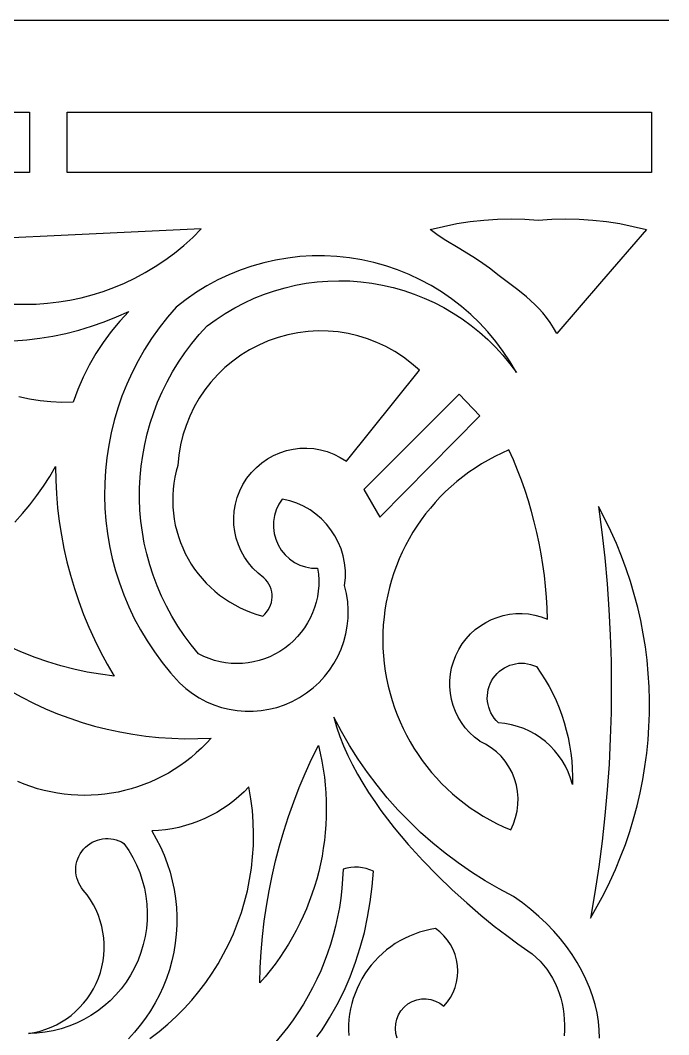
# Model space of a CAD drawing. Header units: millimetres. Extents: x 1813 to 2221, y -1379 to -1272.
# Drawn here: x 1974 to 2017.4, y -1339.8 to -1271.9 of the extents above; entities that cross this region are included whole.
import ezdxf

# ---------------------------------------------------------------- set-up
doc = ezdxf.new("R2010")
doc.units = ezdxf.units.MM
doc.header["$MEASUREMENT"] = 0

msp = doc.modelspace()

# ---------------------------------------------------------------- linework, layer by layer
for points in [[(1813.433594, -1271.888062), (2017.395752, -1271.888062)], [(2009.911377, -1292.865845), (2009.692871, -1292.478638), (2009.463135, -1292.119751), (2009.222412, -1291.786499), (2008.97168, -1291.475952), (2008.71167, -1291.185425), (2008.442627, -1290.911865), (2007.880371, -1290.404785), (2007.290283, -1289.931885), (2006.67749, -1289.470581), (2006.046387, -1288.998169), (2005.402344, -1288.491821), (2004.960938, -1288.158691), (2004.472656, -1287.833008), (2003.417236, -1287.194946), (2002.36084, -1286.557983), (2001.871094, -1286.233887), (2001.427734, -1285.902832), (2002.31543, -1285.682007), (2003.211182, -1285.501343), (2004.113037, -1285.361084), (2005.019775, -1285.261108), (2005.930176, -1285.201782), (2006.842773, -1285.183228), (2007.756348, -1285.205444), (2008.669189, -1285.268555), (2009.582031, -1285.205566), (2010.495361, -1285.18335), (2011.407959, -1285.201904), (2012.318115, -1285.26123), (2013.225098, -1285.360962), (2014.126953, -1285.501221), (2015.022461, -1285.681885), (2015.9104, -1285.902832), (2012.897217, -1289.372314), (2009.911377, -1292.865479)], [(1973.525879, -1290.885864), (1974.287598, -1290.90271), (1975.048828, -1290.884277), (1975.808594, -1290.830811), (1976.565186, -1290.742188), (1977.317383, -1290.618652), (1978.064209, -1290.460205), (1978.804199, -1290.266846), (1979.535645, -1290.038574), (1980.257813, -1289.775635), (1980.968994, -1289.478027), (1981.668213, -1289.145874), (1982.35376, -1288.779053), (1983.024658, -1288.377808), (1983.679199, -1287.942017), (1984.31665, -1287.471924), (1984.935303, -1286.967529), (1985.533691, -1286.428833), (1986.111084, -1285.855957), (1963.561523, -1286.921631)], [(1984.431396, -1291.086548), (1983.843018, -1291.769531), (1983.292969, -1292.473145), (1982.781494, -1293.196167), (1982.308594, -1293.937012), (1981.874268, -1294.694336), (1981.478271, -1295.466797), (1981.12085, -1296.25293), (1980.801758, -1297.051392), (1980.521484, -1297.860718), (1980.279297, -1298.679565), (1980.075684, -1299.50647), (1979.910645, -1300.339966), (1979.783691, -1301.178833), (1979.695557, -1302.021484), (1979.645508, -1302.866699), (1979.633789, -1303.712891), (1979.660645, -1304.558838), (1979.72583, -1305.402954), (1979.829346, -1306.243896), (1979.970947, -1307.080322), (1980.151123, -1307.910767), (1980.369629, -1308.733887), (1980.626221, -1309.548218), (1980.921143, -1310.352417), (1981.254395, -1311.14502), (1981.625977, -1311.924561), (1982.035645, -1312.689819), (1982.483643, -1313.439331), (1982.969971, -1314.171509), (1983.494385, -1314.885254), (1984.056885, -1315.578857), (1984.657715, -1316.251221), (1985.073242, -1316.625488), (1985.512939, -1316.959473), (1985.973877, -1317.25293), (1986.453613, -1317.505371), (1986.949463, -1317.716553), (1987.458252, -1317.88623), (1987.977783, -1318.014038), (1988.505371, -1318.099609), (1989.037842, -1318.142578), (1989.572754, -1318.142578), (1990.107422, -1318.099609), (1990.63916, -1318.012939), (1991.165283, -1317.882446), (1991.683105, -1317.707764), (1992.189697, -1317.488647), (1992.682617, -1317.224731), (1993.1521, -1316.920532), (1993.588623, -1316.582764), (1993.991699, -1316.213623), (1994.360107, -1315.815918), (1994.692627, -1315.39209), (1994.988525, -1314.944458), (1995.246826, -1314.47583), (1995.466309, -1313.988647), (1995.645996, -1313.485474), (1995.784912, -1312.96875), (1995.88208, -1312.44104), (1995.936279, -1311.904907), (1995.946777, -1311.362915), (1995.912598, -1310.817505), (1995.832275, -1310.27124), (1995.705322, -1309.726685), (1995.75415, -1309.215942), (1995.752441, -1308.712036), (1995.702148, -1308.217896), (1995.60498, -1307.736206), (1995.463135, -1307.269897), (1995.278809, -1306.821655), (1995.053711, -1306.394287), (1994.789795, -1305.990601), (1994.489502, -1305.613281), (1994.154541, -1305.265259), (1993.786865, -1304.949219), (1993.388672, -1304.667969), (1992.962158, -1304.424438), (1992.508789, -1304.221191), (1992.030762, -1304.061279), (1991.530518, -1303.947144), (1991.303467, -1304.29126), (1991.130127, -1304.658569), (1991.010986, -1305.042847), (1990.946777, -1305.438354), (1990.937988, -1305.838867), (1990.985352, -1306.238403), (1991.089355, -1306.630981), (1991.250488, -1307.01062), (1991.464111, -1307.363403), (1991.72168, -1307.677368), (1992.018066, -1307.949585), (1992.3479, -1308.176758), (1992.706299, -1308.355835), (1993.087646, -1308.484009), (1993.487061, -1308.557983), (1993.89917, -1308.574829), (1993.949707, -1308.960327), (1993.972656, -1309.344971), (1993.96875, -1309.727417), (1993.938232, -1310.106445), (1993.881592, -1310.480713), (1993.799561, -1310.848999), (1993.692627, -1311.209961), (1993.561279, -1311.562378), (1993.40625, -1311.904907), (1993.227783, -1312.236328), (1993.026367, -1312.55542), (1992.802734, -1312.86084), (1992.557617, -1313.151367), (1992.291016, -1313.425537), (1992.003906, -1313.682373), (1991.696533, -1313.92041), (1991.373047, -1314.136108), (1991.03833, -1314.326782), (1990.693359, -1314.49231), (1990.340088, -1314.632446), (1989.979248, -1314.747192), (1989.612793, -1314.836548), (1989.241699, -1314.900269), (1988.867676, -1314.938477), (1988.491699, -1314.950806), (1988.115479, -1314.937378), (1987.740234, -1314.897949), (1987.367432, -1314.83252), (1986.998291, -1314.741089), (1986.634521, -1314.623291), (1986.2771, -1314.47937), (1985.927734, -1314.30896), (1985.43042, -1313.702026), (1984.966553, -1313.078003), (1984.536377, -1312.437988), (1984.139648, -1311.783447), (1983.776367, -1311.115234), (1983.446533, -1310.434814), (1983.149902, -1309.743408), (1982.886963, -1309.041992), (1982.656982, -1308.331787), (1982.460693, -1307.614258), (1982.297363, -1306.890259), (1982.16748, -1306.161255), (1982.070801, -1305.428223), (1982.00708, -1304.692505), (1981.976807, -1303.955322), (1981.979492, -1303.217651), (1982.015137, -1302.480957), (1982.083984, -1301.746338), (1982.186035, -1301.014893), (1982.320801, -1300.287964), (1982.488525, -1299.566772), (1982.689453, -1298.852295), (1982.923096, -1298.145874), (1983.189453, -1297.44873), (1983.48877, -1296.761963), (1983.821045, -1296.086792), (1984.186035, -1295.424561), (1984.583496, -1294.776245), (1985.013916, -1294.143188), (1985.477051, -1293.526611), (1985.972656, -1292.927612), (1986.500977, -1292.347412), (1987.097412, -1291.910522), (1987.712402, -1291.50647), (1988.344727, -1291.135498), (1988.992676, -1290.798096), (1989.655518, -1290.494385), (1990.331299, -1290.224854), (1991.019043, -1289.989868), (1991.717285, -1289.789795), (1992.424561, -1289.624878), (1993.139893, -1289.495605), (1993.861328, -1289.402222), (1994.588135, -1289.345093), (1995.318604, -1289.324585), (1996.051514, -1289.341064), (1996.7854, -1289.394897), (1997.518799, -1289.48645), (1998.246826, -1289.615356), (1998.963867, -1289.780396), (1999.669189, -1289.980713), (2000.361084, -1290.215698), (2001.038574, -1290.484497), (2001.700684, -1290.786499), (2002.345947, -1291.120972), (2002.973145, -1291.487183), (2003.581299, -1291.884277), (2004.169189, -1292.311646), (2004.735352, -1292.768433), (2005.279053, -1293.254028), (2005.798828, -1293.7677), (2006.293457, -1294.308594), (2006.761719, -1294.876099), (2007.202637, -1295.469482), (2006.779541, -1294.746338), (2006.31958, -1294.051514), (2005.823975, -1293.386353), (2005.294678, -1292.751709), (2004.73291, -1292.148804), (2004.140137, -1291.578735), (2003.518066, -1291.04248), (2002.86792, -1290.541382), (2002.19165, -1290.076416), (2001.490479, -1289.648682), (2000.766113, -1289.259155), (2000.02002, -1288.90918), (1999.253418, -1288.599731), (1998.468262, -1288.332031), (1997.665771, -1288.106934), (1996.847412, -1287.925781), (1996.020508, -1287.790283), (1995.192139, -1287.701416), (1994.363525, -1287.658569), (1993.537109, -1287.661377), (1992.714355, -1287.709351), (1991.897217, -1287.802002), (1991.087402, -1287.938965), (1990.286865, -1288.119629), (1989.497314, -1288.34375), (1988.720703, -1288.610596), (1987.958496, -1288.9198), (1987.212891, -1289.271118), (1986.485596, -1289.663818), (1985.77832, -1290.097534), (1985.093018, -1290.571777), (1984.431396, -1291.086182)], [(1973.54126, -1293.346436), (1974.425293, -1293.279541), (1975.305664, -1293.174316), (1976.180908, -1293.030762), (1977.049805, -1292.849121), (1977.911377, -1292.629272), (1978.763916, -1292.371582), (1979.606445, -1292.07605), (1980.4375, -1291.74292), (1981.255859, -1291.372192), (1980.647949, -1292.036377), (1980.078125, -1292.731201), (1979.547852, -1293.454956), (1979.05835, -1294.205933), (1978.610352, -1294.982544), (1978.205078, -1295.782959), (1977.843506, -1296.605713), (1977.526855, -1297.44873), (1976.7854, -1297.466919), (1976.049316, -1297.439209), (1975.320557, -1297.366577), (1974.601074, -1297.249878), (1973.892334, -1297.089966)], [(2004.742676, -1320.151123), (2004.390137, -1319.877441), (2004.069824, -1319.576782), (2003.782959, -1319.251831), (2003.529541, -1318.905273), (2003.310303, -1318.539795), (2003.126221, -1318.157837), (2002.977539, -1317.762329), (2002.86499, -1317.355713), (2002.789063, -1316.940552), (2002.750488, -1316.519775), (2002.75, -1316.095703), (2002.787842, -1315.671265), (2002.86499, -1315.248901), (2002.981934, -1314.831421), (2003.13916, -1314.421265), (2003.337402, -1314.02124), (2003.572266, -1313.641479), (2003.837158, -1313.291138), (2004.129883, -1312.971191), (2004.447754, -1312.682495), (2004.787842, -1312.425781), (2005.147949, -1312.202026), (2005.525635, -1312.012207), (2005.917969, -1311.857178), (2006.32251, -1311.737671), (2006.736816, -1311.654663), (2007.158447, -1311.609009), (2007.584473, -1311.601685), (2008.012695, -1311.633545), (2008.440186, -1311.705444), (2008.864746, -1311.818237), (2009.283691, -1311.972778), (2009.259521, -1311.240234), (2009.216553, -1310.509399), (2009.155029, -1309.78064), (2009.074951, -1309.054199), (2008.976563, -1308.330566), (2008.859863, -1307.609863), (2008.724854, -1306.8927), (2008.571533, -1306.179321), (2008.400391, -1305.469971), (2008.210938, -1304.765137), (2008.003906, -1304.065186), (2007.778809, -1303.370239), (2007.536133, -1302.680908), (2007.275635, -1301.997437), (2006.997803, -1301.320068), (2006.702148, -1300.649414), (2006.226074, -1300.859497), (2005.760986, -1301.08606), (2005.306885, -1301.328613), (2004.864258, -1301.586792), (2004.43335, -1301.860107), (2004.01416, -1302.148193), (2003.607422, -1302.450562), (2003.213379, -1302.766846), (2002.832031, -1303.096558), (2002.463867, -1303.439331), (2002.109131, -1303.794556), (2001.767822, -1304.162109), (2001.440674, -1304.54126), (2001.12793, -1304.931763), (2000.82959, -1305.33313), (2000.546143, -1305.744873), (2000.277588, -1306.166748), (2000.024658, -1306.598145), (1999.787354, -1307.038696), (1999.566162, -1307.487915), (1999.361084, -1307.945435), (1999.172607, -1308.410889), (1999.000732, -1308.883667), (1998.846191, -1309.363525), (1998.709229, -1309.849854), (1998.5896, -1310.342407), (1998.488037, -1310.840698), (1998.404785, -1311.344238), (1998.340088, -1311.852539), (1998.294189, -1312.365356), (1998.267578, -1312.88208), (1998.26001, -1313.402466), (1998.272217, -1313.922729), (1998.303955, -1314.439209), (1998.354492, -1314.951538), (1998.423828, -1315.459351), (1998.511719, -1315.962036), (1998.61792, -1316.459351), (1998.741943, -1316.950806), (1998.883545, -1317.435913), (1999.04248, -1317.914307), (1999.218506, -1318.38562), (1999.411133, -1318.849243), (1999.620361, -1319.304932), (1999.845703, -1319.752075), (2000.087158, -1320.19043), (2000.343994, -1320.619507), (2000.616211, -1321.03894), (2000.90332, -1321.44812), (2001.205322, -1321.84668), (2001.521729, -1322.234375), (2001.852295, -1322.610474), (2002.196777, -1322.974854), (2002.554932, -1323.326904), (2002.92627, -1323.66626), (2003.310547, -1323.992432), (2003.70752, -1324.305054), (2004.117188, -1324.603638), (2004.538818, -1324.887939), (2004.972168, -1325.157227), (2005.417236, -1325.411377), (2005.873535, -1325.64978), (2006.34082, -1325.871948), (2006.818848, -1326.077637), (2007.00708, -1325.674683), (2007.151123, -1325.257813), (2007.251221, -1324.830322), (2007.306396, -1324.395996), (2007.317139, -1323.958252), (2007.282715, -1323.52063), (2007.203125, -1323.08667), (2007.077881, -1322.659912), (2006.909424, -1322.248535), (2006.700928, -1321.859863), (2006.45459, -1321.496704), (2006.173096, -1321.161377), (2005.858643, -1320.856567), (2005.513672, -1320.584839), (2005.140869, -1320.348877), (2004.742432, -1320.151123)], [(1976.358154, -1301.749023), (1976.372559, -1302.67627), (1976.418457, -1303.600586), (1976.496094, -1304.52124), (1976.60498, -1305.437256), (1976.745117, -1306.348022), (1976.91626, -1307.252563), (1977.11792, -1308.150269), (1977.350098, -1309.040283), (1977.612549, -1309.921875), (1977.905029, -1310.794189), (1978.227295, -1311.656616), (1978.579346, -1312.508057), (1978.960693, -1313.348022), (1979.371338, -1314.175537), (1979.811035, -1314.98999), (1980.279541, -1315.790527), (1979.373291, -1315.671997), (1978.475098, -1315.517212), (1977.586182, -1315.326416), (1976.707764, -1315.10022), (1975.840332, -1314.839111), (1974.985352, -1314.543457), (1974.143555, -1314.213867), (1973.315918, -1313.850586)], [(1973.636719, -1305.477539), (1974.152588, -1304.909058), (1974.644531, -1304.318359), (1975.111816, -1303.706299), (1975.553467, -1303.073608), (1975.968994, -1302.420776), (1976.357666, -1301.748535)], [(2012.686523, -1304.448242), (2012.915527, -1306.165039), (2013.109375, -1307.884888), (2013.268311, -1309.6073), (2013.39209, -1311.331665), (2013.480957, -1313.057495), (2013.534912, -1314.78418), (2013.553955, -1316.511353), (2013.538086, -1318.238403), (2013.487061, -1319.964722), (2013.401123, -1321.689819), (2013.280273, -1323.413208), (2013.124756, -1325.134277), (2012.934082, -1326.852539), (2012.708496, -1328.567505), (2012.448242, -1330.278687), (2012.152832, -1331.985352), (2012.61499, -1331.189575), (2013.048584, -1330.382324), (2013.453369, -1329.564331), (2013.82959, -1328.73645), (2014.177246, -1327.899292), (2014.496094, -1327.053711), (2014.786377, -1326.200195), (2015.048096, -1325.339722), (2015.281006, -1324.4729), (2015.485107, -1323.600464), (2015.660645, -1322.723022), (2015.807373, -1321.841553), (2015.925293, -1320.956543), (2016.014404, -1320.068726), (2016.074951, -1319.179077), (2016.106445, -1318.287964), (2016.109375, -1317.396484), (2016.083252, -1316.505005), (2016.028564, -1315.614502), (2015.944824, -1314.725586), (2015.832275, -1313.838989), (2015.690674, -1312.955566), (2015.520508, -1312.075806), (2015.321289, -1311.200562), (2015.093018, -1310.330566), (2014.836182, -1309.466553), (2014.550049, -1308.609131), (2014.235107, -1307.759155), (2013.891113, -1306.917358), (2013.518311, -1306.084351), (2013.116211, -1305.260864), (2012.685303, -1304.447754)], [(2008.547363, -1315.15625), (2008.846924, -1315.591431), (2009.127197, -1316.037354), (2009.388428, -1316.493164), (2009.630371, -1316.958252), (2009.852783, -1317.432129), (2010.055176, -1317.914063), (2010.237793, -1318.403564), (2010.400146, -1318.89978), (2010.542236, -1319.402344), (2010.664063, -1319.9104), (2010.764893, -1320.42334), (2010.844727, -1320.940674), (2010.903809, -1321.46167), (2010.941406, -1321.985718), (2010.95752, -1322.512207), (2010.951904, -1323.040527), (2010.825684, -1322.616699), (2010.667725, -1322.209229), (2010.479736, -1321.819214), (2010.263428, -1321.447754), (2010.02002, -1321.096436), (2009.751221, -1320.766357), (2009.458496, -1320.45874), (2009.143311, -1320.174927), (2008.807129, -1319.916138), (2008.451904, -1319.683716), (2008.078613, -1319.478882), (2007.688965, -1319.302979), (2007.284668, -1319.157104), (2006.866943, -1319.042725), (2006.4375, -1318.960938), (2005.997803, -1318.913086), (2005.848633, -1318.763184), (2005.71582, -1318.602905), (2005.599609, -1318.433228), (2005.499756, -1318.255493), (2005.416748, -1318.070923), (2005.350586, -1317.880737), (2005.301514, -1317.686035), (2005.269775, -1317.488037), (2005.255127, -1317.288208), (2005.258057, -1317.087402), (2005.278564, -1316.886963), (2005.31665, -1316.688232), (2005.372803, -1316.49231), (2005.447021, -1316.300293), (2005.539307, -1316.113647), (2005.650146, -1315.93335), (2005.776855, -1315.764038), (2005.91626, -1315.609253), (2006.067139, -1315.469482), (2006.228516, -1315.344971), (2006.398926, -1315.235962), (2006.577637, -1315.142944), (2006.763184, -1315.06604), (2006.954102, -1315.005615), (2007.149902, -1314.962158), (2007.348877, -1314.935791), (2007.550049, -1314.92688), (2007.752197, -1314.935791), (2007.954346, -1314.962891), (2008.155029, -1315.008301), (2008.353027, -1315.07251), (2008.547363, -1315.155762)], [(1973.319092, -1316.78833), (1974.090576, -1317.212769), (1974.875488, -1317.607788), (1975.672607, -1317.973145), (1976.481201, -1318.308716), (1977.300293, -1318.614258), (1978.129395, -1318.889648), (1978.967285, -1319.134644), (1979.812988, -1319.348999), (1980.66626, -1319.532471), (1981.525635, -1319.685059), (1982.390625, -1319.806396), (1983.260254, -1319.89624), (1984.133789, -1319.95459), (1985.010254, -1319.981201), (1985.888916, -1319.97583), (1986.768799, -1319.938232), (1986.449219, -1320.287354), (1986.11792, -1320.620605), (1985.775146, -1320.937866), (1985.421631, -1321.238892), (1985.057861, -1321.523682), (1984.684326, -1321.792114), (1984.301514, -1322.044067), (1983.9104, -1322.279419), (1983.510986, -1322.498169), (1983.104248, -1322.699951), (1982.690674, -1322.884888), (1982.270508, -1323.052734), (1981.844727, -1323.203369), (1981.413574, -1323.336792), (1980.977783, -1323.452759), (1980.537842, -1323.55127), (1980.094238, -1323.632202), (1979.647705, -1323.695435), (1979.19873, -1323.740723), (1978.747803, -1323.768066), (1978.295654, -1323.777466), (1977.842529, -1323.768555), (1977.38916, -1323.741455), (1976.936279, -1323.695801), (1976.484131, -1323.631714), (1976.033447, -1323.549072), (1975.584717, -1323.447632), (1975.138428, -1323.327271), (1974.695557, -1323.187988), (1974.256104, -1323.029663), (1973.820801, -1322.852173)], [(1994.97876, -1318.533325), (1994.975098, -1318.540161), (1995.161865, -1319.183838), (1995.382813, -1319.825073), (1995.635742, -1320.463257), (1995.918701, -1321.097534), (1996.22998, -1321.727051), (1996.567139, -1322.351196), (1996.928223, -1322.969116), (1997.311768, -1323.5802), (1997.715088, -1324.183472), (1998.136719, -1324.778198), (1998.574219, -1325.36377), (1999.026123, -1325.939331), (1999.48999, -1326.50415), (1999.964111, -1327.057495), (2000.93457, -1328.126465), (2001.921875, -1329.140137), (2002.909668, -1330.092529), (2003.882568, -1330.977661), (2004.823975, -1331.789185), (2005.718506, -1332.520996), (2006.550049, -1333.167358), (2007.302734, -1333.721802), (2007.960205, -1334.178345), (2008.253418, -1334.391235), (2008.52832, -1334.623169), (2008.784668, -1334.872803), (2009.022217, -1335.139038), (2009.241455, -1335.420288), (2009.442139, -1335.715454), (2009.624268, -1336.023193), (2009.787842, -1336.342163), (2009.932617, -1336.671021), (2010.058838, -1337.008667), (2010.16626, -1337.353516), (2010.255127, -1337.704468), (2010.325195, -1338.060059), (2010.376465, -1338.419067), (2010.40918, -1338.780273), (2010.422852, -1339.142334), (2010.417969, -1339.503784), (2010.394043, -1339.863525)], [(2012.759521, -1340.033569), (2012.743896, -1339.4729), (2012.689697, -1338.908325), (2012.597656, -1338.341309), (2012.468018, -1337.773315), (2012.301514, -1337.205933), (2012.098389, -1336.640381), (2011.859131, -1336.078247), (2011.584717, -1335.520996), (2011.275146, -1334.970215), (2010.931152, -1334.427124), (2010.553467, -1333.893311), (2010.142334, -1333.370239), (2009.698242, -1332.859253), (2009.22168, -1332.362061), (2008.713623, -1331.879883), (2008.174072, -1331.414307), (2007.603516, -1330.966675), (2007.00293, -1330.538574), (2006.039307, -1330.033203), (2005.099609, -1329.490967), (2004.184814, -1328.912598), (2003.295654, -1328.299072), (2002.43335, -1327.651245), (2001.598633, -1326.970215), (2000.792725, -1326.256836), (2000.016113, -1325.512085), (1999.27002, -1324.736694), (1998.55542, -1323.931763), (1997.873047, -1323.098267), (1997.224121, -1322.236938), (1996.609131, -1321.348877), (1996.029297, -1320.434937), (1995.485596, -1319.496094), (1994.97876, -1318.533203)], [(1993.950195, -1320.428711), (1994.074463, -1320.956665), (1994.181641, -1321.486328), (1994.272461, -1322.017212), (1994.346436, -1322.54895), (1994.403809, -1323.081177), (1994.444824, -1323.613647), (1994.469238, -1324.145874), (1994.477783, -1324.67749), (1994.469727, -1325.208252), (1994.445801, -1325.737793), (1994.405762, -1326.265503), (1994.349854, -1326.791382), (1994.278076, -1327.314697), (1994.19043, -1327.835449), (1994.087402, -1328.353027), (1993.968506, -1328.867188), (1993.834473, -1329.377441), (1993.684814, -1329.883545), (1993.519775, -1330.385132), (1993.3396, -1330.881836), (1993.144287, -1331.373169), (1992.934082, -1331.859009), (1992.70874, -1332.338745), (1992.46875, -1332.812134), (1992.213867, -1333.278809), (1991.944336, -1333.738403), (1991.660156, -1334.190674), (1991.361572, -1334.63501), (1991.048584, -1335.071167), (1990.721191, -1335.498901), (1990.379395, -1335.917603), (1990.023682, -1336.327148), (1990.055176, -1335.29187), (1990.115967, -1334.259399), (1990.205566, -1333.230225), (1990.324219, -1332.204956), (1990.47168, -1331.184204), (1990.647705, -1330.168701), (1990.852295, -1329.158813), (1991.084961, -1328.155396), (1991.345947, -1327.158813), (1991.63501, -1326.169922), (1991.951904, -1325.189087), (1992.296631, -1324.217041), (1992.668701, -1323.254272), (1993.068359, -1322.301514), (1993.495361, -1321.359375), (1993.949463, -1320.428345)], [(1982.674561, -1340.041016), (1983.282471, -1339.578125), (1983.866455, -1339.089722), (1984.42627, -1338.577026), (1984.960693, -1338.040894), (1985.469482, -1337.482544), (1985.952148, -1336.90271), (1986.407471, -1336.302734), (1986.835693, -1335.683472), (1987.235352, -1335.046021), (1987.606445, -1334.391357), (1987.947998, -1333.720581), (1988.259766, -1333.034668), (1988.540527, -1332.334717), (1988.790283, -1331.621704), (1989.008301, -1330.896606), (1989.193604, -1330.160645), (1989.345703, -1329.414673), (1989.464355, -1328.65979), (1989.548584, -1327.896973), (1989.5979, -1327.127319), (1989.611572, -1326.351929), (1989.589111, -1325.571655), (1989.529785, -1324.78772), (1989.433105, -1324.000977), (1989.29834, -1323.212524), (1988.973145, -1323.541504), (1988.633789, -1323.852661), (1988.280762, -1324.145752), (1987.914795, -1324.420532), (1987.536865, -1324.676514), (1987.147461, -1324.913452), (1986.747559, -1325.130981), (1986.337646, -1325.328735), (1985.918701, -1325.506348), (1985.491455, -1325.663696), (1985.056641, -1325.800171), (1984.614746, -1325.915649), (1984.166992, -1326.009644), (1983.713623, -1326.081909), (1983.255859, -1326.13208), (1982.794189, -1326.15979), (1983.099365, -1326.688477), (1983.374268, -1327.22998), (1983.619141, -1327.782837), (1983.833496, -1328.346069), (1984.017334, -1328.918213), (1984.17041, -1329.498169), (1984.292725, -1330.084473), (1984.383789, -1330.676025), (1984.443848, -1331.271606), (1984.472412, -1331.869873), (1984.469482, -1332.469604), (1984.435059, -1333.06958), (1984.368652, -1333.668457), (1984.27002, -1334.265015), (1984.139404, -1334.858032), (1983.976563, -1335.446167), (1983.782471, -1336.02478), (1983.559082, -1336.589355), (1983.306885, -1337.138916), (1983.026855, -1337.672485), (1982.719971, -1338.189087), (1982.386719, -1338.687866), (1982.02832, -1339.167847), (1981.645264, -1339.62793), (1981.23877, -1340.067383)], [(1974.539551, -1339.71106), (1974.93335, -1339.644897), (1975.318604, -1339.552856), (1975.694336, -1339.435913), (1976.059082, -1339.294556), (1976.412354, -1339.130005), (1976.752441, -1338.942749), (1977.079102, -1338.733765), (1977.390625, -1338.503906), (1977.686523, -1338.253906), (1977.965332, -1337.984497), (1978.226074, -1337.696777), (1978.468018, -1337.391235), (1978.689941, -1337.06897), (1978.890869, -1336.730591), (1979.06958, -1336.377075), (1979.225098, -1336.009155), (1979.355225, -1335.63147), (1979.45874, -1335.249146), (1979.535645, -1334.863159), (1979.585938, -1334.475098), (1979.610107, -1334.086182), (1979.608398, -1333.697754), (1979.581055, -1333.310913), (1979.528076, -1332.927246), (1979.449951, -1332.547852), (1979.34668, -1332.174072), (1979.21875, -1331.807251), (1979.065918, -1331.44873), (1978.888916, -1331.099731), (1978.687744, -1330.761597), (1978.462646, -1330.435547), (1978.213867, -1330.122925), (1978.095459, -1329.970825), (1977.993164, -1329.811035), (1977.906494, -1329.644531), (1977.835938, -1329.472656), (1977.78125, -1329.296387), (1977.742188, -1329.116821), (1977.719238, -1328.935059), (1977.712158, -1328.752441), (1977.720703, -1328.569702), (1977.745361, -1328.388184), (1977.785889, -1328.208984), (1977.842285, -1328.033203), (1977.914307, -1327.861938), (1978.002441, -1327.696167), (1978.106445, -1327.537231), (1978.226074, -1327.386108), (1978.359375, -1327.24646), (1978.502441, -1327.12146), (1978.654297, -1327.011108), (1978.813965, -1326.915771), (1978.980225, -1326.835449), (1979.1521, -1326.770508), (1979.328369, -1326.720825), (1979.507813, -1326.686646), (1979.689697, -1326.668335), (1979.872803, -1326.665771), (1980.055908, -1326.679321), (1980.238037, -1326.708984), (1980.417969, -1326.755005), (1980.594971, -1326.817627), (1980.767578, -1326.896851), (1980.93457, -1326.99292), (1981.251709, -1327.455688), (1981.532959, -1327.935303), (1981.77832, -1328.429565), (1981.987793, -1328.936768), (1982.161377, -1329.454712), (1982.298584, -1329.981689), (1982.39917, -1330.515625), (1982.463379, -1331.054688), (1982.490723, -1331.596802), (1982.481201, -1332.140015), (1982.434814, -1332.682495), (1982.351074, -1333.22229), (1982.229736, -1333.757446), (1982.071045, -1334.285889), (1981.874756, -1334.805908), (1981.640625, -1335.31543), (1981.371338, -1335.807129), (1981.071045, -1336.274902), (1980.741211, -1336.717407), (1980.383789, -1337.133667), (1980.000488, -1337.522705), (1979.592529, -1337.883545), (1979.162109, -1338.214966), (1978.710449, -1338.516113), (1978.239258, -1338.786011), (1977.750488, -1339.023438), (1977.245605, -1339.227539), (1976.726318, -1339.397095), (1976.194336, -1339.53125), (1975.651367, -1339.629028), (1975.098633, -1339.689209), (1974.53833, -1339.710815)], [(1993.851318, -1339.949219), (1994.147217, -1339.53418), (1994.430664, -1339.109863), (1994.701904, -1338.676636), (1995.208008, -1337.7854), (1995.666016, -1336.864136), (1996.076172, -1335.916504), (1996.438721, -1334.946289), (1996.754395, -1333.957031), (1997.023193, -1332.952393), (1997.245605, -1331.936279), (1997.422119, -1330.912109), (1997.553223, -1329.883789), (1997.638916, -1328.854858), (1997.395996, -1328.751221), (1997.145752, -1328.671875), (1996.890137, -1328.617065), (1996.630859, -1328.586914), (1996.369873, -1328.581665), (1996.109131, -1328.601196), (1995.850342, -1328.645874), (1995.595215, -1328.71582), (1995.568115, -1329.364258), (1995.518555, -1330.008301), (1995.446533, -1330.647095), (1995.352295, -1331.280518), (1995.236572, -1331.907837), (1995.099121, -1332.528809), (1994.940674, -1333.1427), (1994.761475, -1333.749146), (1994.561768, -1334.347656), (1994.342041, -1334.937744), (1994.102295, -1335.518921), (1993.842773, -1336.09082), (1993.564453, -1336.65271), (1993.266846, -1337.204346), (1992.950928, -1337.745239), (1992.616455, -1338.27478), (1992.26416, -1338.79248), (1991.894287, -1339.297974), (1991.50708, -1339.790771), (1991.102783, -1340.270264)], [(1999.230225, -1340.029419), (1999.138916, -1339.711426), (1999.103271, -1339.389648), (1999.121338, -1339.070313), (1999.190918, -1338.76001), (1999.310059, -1338.46521), (1999.476807, -1338.192261), (1999.689209, -1337.947754), (1999.945313, -1337.738037), (2000.233154, -1337.574707), (2000.537842, -1337.464478), (2000.852539, -1337.406982), (2001.17041, -1337.401733), (2001.484863, -1337.448242), (2001.789063, -1337.546265), (2002.076416, -1337.69519), (2002.340332, -1337.894531), (2002.582764, -1337.608398), (2002.790771, -1337.300415), (2002.963623, -1336.973633), (2003.099854, -1336.631104), (2003.19873, -1336.276001), (2003.259033, -1335.911377), (2003.280029, -1335.540283), (2003.260498, -1335.165771), (2003.200439, -1334.795776), (2003.101563, -1334.4375), (2002.965576, -1334.093872), (2002.793701, -1333.7677), (2002.588135, -1333.46167), (2002.350342, -1333.178711), (2002.082031, -1332.921509), (2001.784668, -1332.692749), (2001.423584, -1332.756104), (2001.068115, -1332.838257), (2000.718994, -1332.938843), (2000.376953, -1333.057373), (2000.042725, -1333.193481), (1999.716553, -1333.346802), (1999.399414, -1333.516968), (1999.092041, -1333.703369), (1998.794678, -1333.905762), (1998.508301, -1334.123779), (1998.233643, -1334.356689), (1997.970947, -1334.604492), (1997.721191, -1334.866455), (1997.484863, -1335.142456), (1997.262695, -1335.431763), (1997.055176, -1335.734131), (1996.864258, -1336.047363), (1996.691406, -1336.368652), (1996.536621, -1336.697266), (1996.399902, -1337.032471), (1996.281494, -1337.373535), (1996.181641, -1337.719727), (1996.100098, -1338.070313), (1996.037354, -1338.424316), (1995.993164, -1338.78125), (1995.968018, -1339.140259), (1995.96167, -1339.500488), (1995.974609, -1339.861328)]]:
    msp.add_lwpolyline(points)
for points in [[(1974.62207, -1278.029785), (1974.62207, -1282.079834), (1935.508545, -1282.079834), (1935.508545, -1278.029785)], [(2016.236084, -1278.029785), (2016.236084, -1282.079834), (1977.121338, -1282.079834), (1977.121338, -1278.029785)], [(2000.705322, -1295.317017), (2000.184326, -1294.856934), (1999.636963, -1294.439453), (1999.065186, -1294.065186), (1998.472168, -1293.734497), (1997.859863, -1293.447998), (1997.231201, -1293.206177), (1996.588379, -1293.009399), (1995.934082, -1292.858154), (1995.270996, -1292.753174), (1994.601318, -1292.69458), (1993.927734, -1292.683228), (1993.252686, -1292.71936), (1992.578857, -1292.803467), (1991.908447, -1292.936279), (1991.244385, -1293.118042), (1990.589111, -1293.349243), (1989.952148, -1293.627197), (1989.342529, -1293.947266), (1988.761963, -1294.307373), (1988.21167, -1294.705444), (1987.693604, -1295.139526), (1987.20874, -1295.6073), (1986.759033, -1296.106812), (1986.345703, -1296.635986), (1985.970459, -1297.192749), (1985.634766, -1297.775024), (1985.339844, -1298.380737), (1985.087646, -1299.007813), (1984.879395, -1299.654175), (1984.716797, -1300.317749), (1984.601074, -1300.99646), (1984.533936, -1301.688232), (1984.42627, -1302.082397), (1984.339355, -1302.479736), (1984.272949, -1302.879395), (1984.226563, -1303.28064), (1984.200684, -1303.682739), (1984.195068, -1304.084961), (1984.209229, -1304.48645), (1984.243652, -1304.886475), (1984.298096, -1305.284302), (1984.372314, -1305.679077), (1984.466309, -1306.070068), (1984.579834, -1306.456665), (1984.713135, -1306.837891), (1984.865967, -1307.213135), (1985.03833, -1307.581665), (1985.22998, -1307.942505), (1985.439941, -1308.293213), (1985.66626, -1308.631226), (1985.908447, -1308.956055), (1986.166016, -1309.267334), (1986.438232, -1309.564575), (1986.724365, -1309.84729), (1987.023926, -1310.11499), (1987.336426, -1310.367188), (1987.661133, -1310.603394), (1987.997314, -1310.823242), (1988.344482, -1311.026245), (1988.702148, -1311.211914), (1989.069336, -1311.379761), (1989.446045, -1311.529297), (1989.831055, -1311.660034), (1990.224121, -1311.771729), (1990.36084, -1311.649048), (1990.482422, -1311.513428), (1990.588135, -1311.366211), (1990.677002, -1311.209106), (1990.748535, -1311.043213), (1990.802246, -1310.870239), (1990.837158, -1310.691406), (1990.852783, -1310.508301), (1990.848389, -1310.324707), (1990.824219, -1310.144287), (1990.781006, -1309.968506), (1990.719238, -1309.798706), (1990.639648, -1309.636475), (1990.542969, -1309.483276), (1990.429688, -1309.340576), (1990.300537, -1309.209839), (1989.91626, -1308.907227), (1989.570801, -1308.573853), (1989.265381, -1308.213013), (1989, -1307.828003), (1988.775391, -1307.422241), (1988.592285, -1306.999023), (1988.451172, -1306.56189), (1988.352295, -1306.113892), (1988.296875, -1305.658569), (1988.284912, -1305.199341), (1988.317383, -1304.73938), (1988.394531, -1304.282104), (1988.517334, -1303.830811), (1988.686035, -1303.388916), (1988.901123, -1302.959839), (1989.163574, -1302.546875), (1989.466309, -1302.162476), (1989.799805, -1301.817139), (1990.160645, -1301.511475), (1990.545654, -1301.245972), (1990.95166, -1301.021484), (1991.374756, -1300.838257), (1991.812012, -1300.697021), (1992.26001, -1300.598389), (1992.715088, -1300.542969), (1993.174561, -1300.531128), (1993.634521, -1300.563477), (1994.091797, -1300.640747), (1994.542969, -1300.76355), (1994.984863, -1300.932129), (1995.413818, -1301.147461), (1995.826904, -1301.40979)], [(2003.375, -1296.9198), (1996.98291, -1303.310425), (1998.070068, -1305.151855), (2004.752686, -1298.357422)]]:
    msp.add_lwpolyline(points, close=True)

doc.saveas('drawing.dxf')
